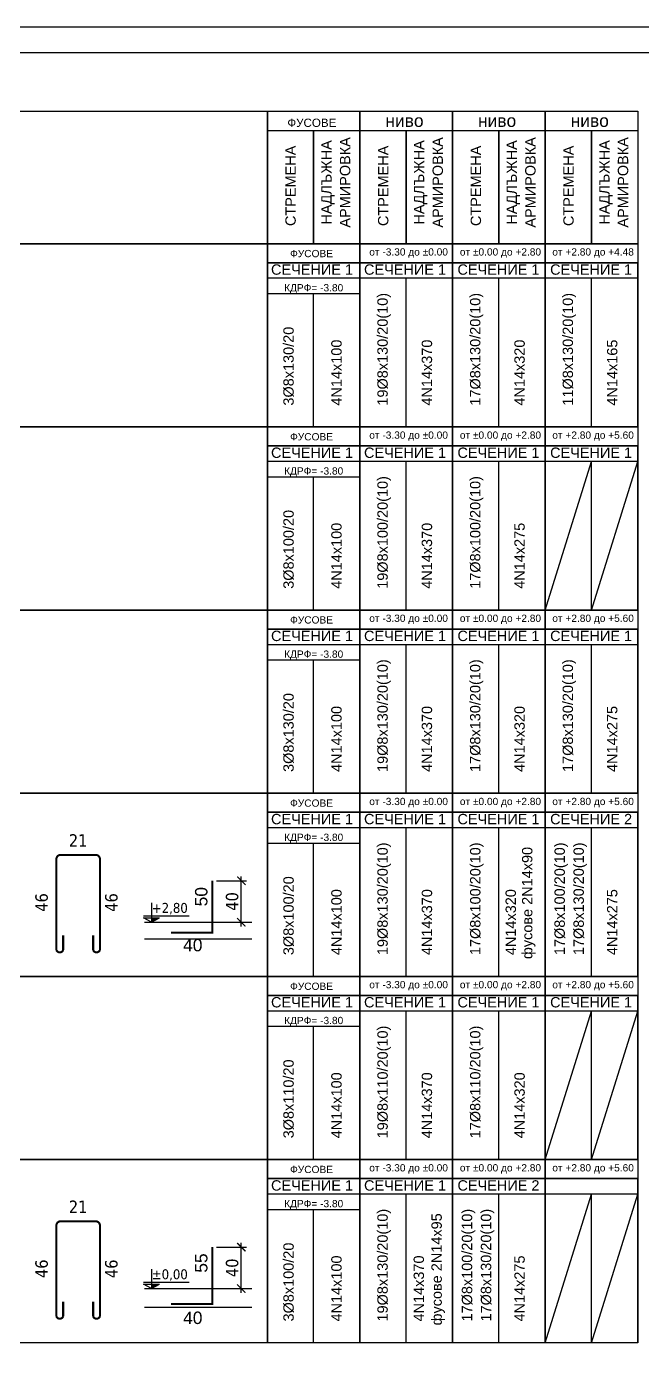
# Model space of a CAD drawing. Header units: millimetres. Extents: x 879 to 91735, y -13728 to 454.
# Drawn here: x 8800 to 9394, y -9394 to -8104 of the extents above; entities that cross this region are included whole.
import ezdxf
from ezdxf.enums import TextEntityAlignment as Align

# ---------------------------------------------------------------- set-up
doc = ezdxf.new("R2010")
doc.units = ezdxf.units.MM
for name, color, linetype in [('k_arm', 40, 'Continuous'), ('k_dim_arm', 54, 'Continuous'), ('k_nadpisi', 8, 'Continuous'), ('k_ramka', 3, 'Continuous'), ('k_sechenia', 3, 'Continuous')]:
    doc.layers.add(name, color=color, linetype=linetype)
doc.styles.add('ARIAL', font='ARIAL.TTF')
doc.styles.get("Standard").update_dxf_attribs({"font": 'TAHOMA.TTF'})
doc.dimstyles.new('k_', dxfattribs={"dimscale": 4, "dimtxt": 3, "dimasz": 2, "dimexe": 1.25, "dimexo": 1, "dimtad": 1, "dimdec": 1, "dimrnd": 0.5, "dimtxsty": 'Standard', "dimblk": 'ARCHTICK', "dimcen": 2.5, "dimdle": 1, "dimclrd": 8, "dimclre": 8, "dimclrt": 256, "dimadec": 1, "dimazin": 0, "dimtfac": 1, "dimtdec": 1, "dimtix": 1, "dimtmove": 0, "dimatfit": 3, "dimfxl": 0, "dimarcsym": 0})
doc.dimstyles.new('k_armx0.5', dxfattribs={"dimscale": 5, "dimtxt": 2.4, "dimasz": 1.125, "dimexe": 1.25, "dimexo": 1.2, "dimgap": 0.8, "dimtad": 1, "dimdec": 1, "dimlfac": 0.5, "dimrnd": 0.5, "dimtxsty": 'Standard', "dimblk": 'ARCHTICK', "dimcen": 2.5, "dimse1": 1, "dimse2": 1, "dimsd1": 1, "dimsd2": 1, "dimclrd": 9, "dimclre": 8, "dimclrt": 256, "dimadec": 1, "dimazin": 0, "dimtfac": 1, "dimtdec": 1, "dimtix": 1, "dimtofl": 0, "dimtmove": 2, "dimatfit": 3, "dimfxl": 0, "dimarcsym": 0})

# ---------------------------------------------------------------- blocks, each defined once
blk = doc.blocks.new('*D632')
at = {"layer": 'Defpoints', "color": 0}
for p in [(8870.5, -8899.2), (8828.5, -8913.2), (8870.5, -8913.2)]:
    blk.add_point(p, dxfattribs=at)
at = {"layer": 'k_dim_arm', "insert": (8849.5, -8889.1), "char_height": 12, "attachment_point": 5}
blk.add_mtext('21', dxfattribs=at)
blk = doc.blocks.new('_ARCHTICK')
at = {"color": 0, "linetype": 'ByBlock', "const_width": 0.15}
blk.add_lwpolyline([(-0.5, -0.5), (0.5, 0.5)], dxfattribs=at)
blk = doc.blocks.new('*D633')
at = {"layer": 'Defpoints', "color": 0}
for p in [(8866.5, -8903.1), (8891.9, -8903.1), (8870.5, -8994.8)]:
    blk.add_point(p, dxfattribs=at)
at = {"layer": 'k_dim_arm', "insert": (8881.6, -8949), "char_height": 12, "attachment_point": 5, "rotation": 90}
blk.add_mtext('46', dxfattribs=at)
blk = doc.blocks.new('*D634')
at = {"layer": 'Defpoints', "color": 0}
for p in [(8824.6, -8903.1), (8842.5, -8903.1), (8828.5, -8994.8)]:
    blk.add_point(p, dxfattribs=at)
at = {"layer": 'k_dim_arm', "insert": (8814.3, -8949), "char_height": 12, "attachment_point": 5, "rotation": 90}
blk.add_mtext('46', dxfattribs=at)
blk = doc.blocks.new('*D635')
at = {"layer": 'Defpoints', "color": 0}
for p in [(8978.9, -8928), (8978.9, -8978), (8978.9, -8978)]:
    blk.add_point(p, dxfattribs=at)
at = {"layer": 'k_dim_arm', "insert": (8968.3, -8943.4), "char_height": 12, "attachment_point": 5, "rotation": 90, "style": 'ARIAL'}
blk.add_mtext('50', dxfattribs=at)
blk = doc.blocks.new('*D636')
at = {"layer": 'Defpoints', "color": 0}
for p in [(8938.9, -8978), (8978.9, -8978), (8978.9, -8978)]:
    blk.add_point(p, dxfattribs=at)
at = {"layer": 'k_dim_arm', "insert": (8960.1, -8990.2), "char_height": 12, "attachment_point": 5, "style": 'ARIAL'}
blk.add_mtext('40', dxfattribs=at)
blk = doc.blocks.new('*D637')
at = {"layer": 'Defpoints', "color": 0}
for p in [(8978.9, -8928), (9006.9, -8928), (8978.9, -8968)]:
    blk.add_point(p, dxfattribs=at)
at = {"layer": 'k_dim_arm', "color": 8, "lineweight": -2}
for p, q in [((9006.9, -8972), (9006.9, -8924)), ((8982.9, -8928), (9011.9, -8928)), ((8982.9, -8968), (9011.9, -8968))]:
    blk.add_line(p, q, dxfattribs=at)
at = {"layer": 'k_dim_arm', "color": 8, "lineweight": -2, "xscale": 8, "yscale": 8, "zscale": 8}
for p, rotation in [((9006.9, -8928), 90), ((9006.9, -8968), 270)]:
    blk.add_blockref('_ARCHTICK', p, dxfattribs=dict(at, rotation=rotation))
at = {"layer": 'k_dim_arm', "insert": (8998.1, -8948), "char_height": 12, "attachment_point": 5, "rotation": 90}
blk.add_mtext('40', dxfattribs=at)
blk = doc.blocks.new('kota_v')
at = {"color": 0}
for p, q in [((0, 23.2), (0, 0)), ((-9.7, 7.5), (45.4, 7.5)), ((0, 0), (-9.7, 5.4)), ((-9.7, 5.4), (9.7, 5.4)), ((0, 0), (9.7, 5.4))]:
    blk.add_line(p, q, dxfattribs=at)
blk.add_solid([(0, 5.4), (9.7, 5.4), (0, 0)], dxfattribs=at)
blk.add_attdef('KOTA_V', (4.1, 11.2), '', height=12, dxfattribs=at)
blk = doc.blocks.new('*D653')
at = {"layer": 'Defpoints', "color": 0}
for p in [(8870.5, -9252.7), (8828.5, -9266.7), (8870.5, -9266.7)]:
    blk.add_point(p, dxfattribs=at)
at = {"layer": 'k_dim_arm', "insert": (8849.5, -9242.6), "char_height": 12, "attachment_point": 5}
blk.add_mtext('21', dxfattribs=at)
blk = doc.blocks.new('*D654')
at = {"layer": 'Defpoints', "color": 0}
for p in [(8866.5, -9256.6), (8891.9, -9256.6), (8870.5, -9348.3)]:
    blk.add_point(p, dxfattribs=at)
at = {"layer": 'k_dim_arm', "insert": (8881.6, -9302.5), "char_height": 12, "attachment_point": 5, "rotation": 90}
blk.add_mtext('46', dxfattribs=at)
blk = doc.blocks.new('*D655')
at = {"layer": 'Defpoints', "color": 0}
for p in [(8824.6, -9256.6), (8842.5, -9256.6), (8828.5, -9348.3)]:
    blk.add_point(p, dxfattribs=at)
at = {"layer": 'k_dim_arm', "insert": (8814.3, -9302.4), "char_height": 12, "attachment_point": 5, "rotation": 90}
blk.add_mtext('46', dxfattribs=at)
blk = doc.blocks.new('*D656')
at = {"layer": 'Defpoints', "color": 0}
for p in [(8978.9, -9281.5), (8978.9, -9336.5), (8978.9, -9336.5)]:
    blk.add_point(p, dxfattribs=at)
at = {"layer": 'k_dim_arm', "insert": (8968.3, -9296.9), "char_height": 12, "attachment_point": 5, "rotation": 90, "style": 'ARIAL'}
blk.add_mtext('55', dxfattribs=at)
blk = doc.blocks.new('*D657')
at = {"layer": 'Defpoints', "color": 0}
for p in [(8938.9, -9336.5), (8978.9, -9336.5), (8978.9, -9336.5)]:
    blk.add_point(p, dxfattribs=at)
at = {"layer": 'k_dim_arm', "insert": (8960.1, -9349.8), "char_height": 12, "attachment_point": 5, "style": 'ARIAL'}
blk.add_mtext('40', dxfattribs=at)
blk = doc.blocks.new('*D658')
at = {"layer": 'Defpoints', "color": 0}
for p in [(8978.9, -9281.5), (9006.9, -9281.5), (8978.9, -9321.5)]:
    blk.add_point(p, dxfattribs=at)
at = {"layer": 'k_dim_arm', "color": 8, "lineweight": -2}
for p, q in [((8982.9, -9281.5), (9011.9, -9281.5)), ((9006.9, -9325.5), (9006.9, -9277.5)), ((8982.9, -9321.5), (9011.9, -9321.5))]:
    blk.add_line(p, q, dxfattribs=at)
at = {"layer": 'k_dim_arm', "color": 8, "lineweight": -2, "xscale": 8, "yscale": 8, "zscale": 8}
for p, rotation in [((9006.9, -9281.5), 90), ((9006.9, -9321.5), 270)]:
    blk.add_blockref('_ARCHTICK', p, dxfattribs=dict(at, rotation=rotation))
at = {"layer": 'k_dim_arm', "insert": (8998.1, -9301.5), "char_height": 12, "attachment_point": 5, "rotation": 90}
blk.add_mtext('40', dxfattribs=at)

msp = doc.modelspace()

# ---------------------------------------------------------------- linework, layer by layer
at = {"layer": 'k_arm', "color": 2, "const_width": 2}
for points in [[(8870.508, -8994.809), (8870.508, -8907.105, 0.41419998), (8866.508, -8903.105), (8832.508, -8903.103, 0.41425273), (8828.508, -8907.104), (8828.508, -8994.809)], [(8828.508, -8994.809, 0.71167364), (8835.051, -8994.809, 0.03224206)], [(8870.508, -8994.809, -0.71167364), (8863.965, -8994.809, -0.03224206)], [(8870.508, -9348.303), (8870.508, -9260.598, 0.41419998), (8866.508, -9256.598), (8832.508, -9256.596, 0.41425273), (8828.508, -9260.597), (8828.508, -9348.303)], [(8828.508, -9348.303, 0.71167364), (8835.051, -9348.303, 0.03224206)], [(8870.508, -9348.303, -0.71167364), (8863.965, -9348.303, -0.03224206)]]:
    msp.add_lwpolyline(points, format="xyb", dxfattribs=at)
for points in [[(8938.916, -8977.982), (8978.916, -8977.982), (8978.916, -8927.982)], [(8835.051, -8994.809), (8835.051, -8980.809)], [(8863.965, -8994.809), (8863.965, -8980.809)], [(8938.916, -9336.475), (8978.916, -9336.475), (8978.916, -9281.475)], [(8835.051, -9348.303), (8835.051, -9334.303)], [(8863.965, -9348.303), (8863.965, -9334.303)]]:
    msp.add_lwpolyline(points, dxfattribs=at)
at = {"layer": 'k_dim_arm'}
for p, q in [((8913.452, -8967.982), (9016.914, -8967.982)), ((8913.452, -8983.982), (9016.914, -8983.982)), ((8913.452, -9321.475), (9016.914, -9321.475)), ((8913.452, -9339.475), (9016.914, -9339.475))]:
    msp.add_line(p, q, dxfattribs=at)
at = {"layer": 'k_nadpisi'}
for p, q in [((9032.013, -8185.492), (9121.385, -8185.492)), ((9121.385, -8185.492), (9210.758, -8185.492)), ((9210.758, -8185.492), (9300.13, -8185.492)), ((9300.13, -8185.492), (9389.502, -8185.492)), ((9032.013, -8204.227), (9076.699, -8204.227)), ((9076.699, -8204.227), (9121.385, -8204.227)), ((9076.699, -8204.227), (9076.699, -8314.114)), ((9076.699, -8313.378), (9076.699, -8204.227)), ((9121.385, -8204.227), (9166.071, -8204.227)), ((9166.071, -8204.227), (9166.071, -8313.378)), ((9166.071, -8204.227), (9210.758, -8204.227)), ((9166.071, -8313.378), (9166.071, -8204.227)), ((9210.758, -8204.227), (9255.444, -8204.227)), ((9255.444, -8204.227), (9255.444, -8313.378)), ((9255.444, -8204.227), (9300.13, -8204.227)), ((9255.444, -8313.378), (9255.444, -8204.227)), ((9300.13, -8204.227), (9344.816, -8204.227)), ((9344.816, -8204.227), (9344.816, -8313.378)), ((9344.816, -8204.227), (9389.502, -8204.227)), ((9344.816, -8313.378), (9344.816, -8204.227)), ((9389.502, -8346.721), (9032.013, -8346.721)), ((9166.071, -8490.125), (9166.071, -8346.721)), ((9255.444, -8490.125), (9255.444, -8346.721)), ((9344.816, -8490.125), (9344.816, -8346.721)), ((9121.385, -8361.721), (9032.013, -8361.721)), ((9076.699, -8490.125), (9076.699, -8361.721)), ((9389.502, -8523.467), (9032.013, -8523.467)), ((9166.071, -8666.872), (9166.071, -8523.467)), ((9255.444, -8666.872), (9255.444, -8523.467)), ((9300.13, -8666.872), (9344.816, -8523.467)), ((9344.816, -8666.872), (9344.816, -8523.467)), ((9344.816, -8666.872), (9389.502, -8523.467)), ((9121.385, -8538.467), (9032.013, -8538.467)), ((9076.699, -8666.872), (9076.699, -8538.467)), ((9389.502, -8700.214), (9032.013, -8700.214)), ((9166.071, -8843.618), (9166.071, -8700.214)), ((9255.444, -8843.618), (9255.444, -8700.214)), ((9344.816, -8843.618), (9344.816, -8700.214)), ((9121.385, -8715.214), (9032.013, -8715.214)), ((9076.699, -8843.618), (9076.699, -8715.214)), ((9389.502, -8876.96), (9032.013, -8876.96)), ((9166.071, -9020.365), (9166.071, -8876.96)), ((9255.444, -9020.365), (9255.444, -8876.96)), ((9344.816, -9020.365), (9344.816, -8876.96)), ((9121.385, -8891.96), (9032.013, -8891.96)), ((9076.699, -9020.365), (9076.699, -8891.96)), ((9389.502, -9053.707), (9032.013, -9053.707)), ((9166.071, -9197.111), (9166.071, -9053.707)), ((9255.444, -9197.111), (9255.444, -9053.707)), ((9300.13, -9197.111), (9344.816, -9053.707)), ((9344.816, -9197.111), (9344.816, -9053.707)), ((9344.816, -9197.111), (9389.502, -9053.707)), ((9121.385, -9068.707), (9032.013, -9068.707)), ((9076.699, -9197.111), (9076.699, -9068.707)), ((9389.502, -9230.454), (9032.013, -9230.454)), ((9166.071, -9373.858), (9166.071, -9230.454)), ((9255.444, -9373.858), (9255.444, -9230.454)), ((9300.13, -9373.858), (9344.816, -9230.454)), ((9344.816, -9373.858), (9344.816, -9230.454)), ((9344.816, -9373.858), (9389.502, -9230.454)), ((9121.385, -9245.454), (9032.013, -9245.454)), ((9076.699, -9373.858), (9076.699, -9245.454))]:
    msp.add_line(p, q, dxfattribs=at)
for points in [[(8295.459, -8185.492), (9032.013, -8185.492), (9032.013, -8313.378), (8295.459, -8313.378)], [(9121.385, -8313.378), (9032.013, -8313.378), (9032.013, -8185.492), (9121.385, -8185.492)], [(9210.758, -8313.378), (9121.385, -8313.378), (9121.385, -8185.492), (9210.758, -8185.492)], [(9300.13, -8313.378), (9210.758, -8313.378), (9210.758, -8185.492), (9300.13, -8185.492)], [(9389.502, -8313.378), (9300.13, -8313.378), (9300.13, -8185.492), (9389.502, -8185.492)], [(8295.459, -8313.378), (9032.013, -8313.378), (9032.013, -8490.125), (8295.459, -8490.125)], [(9032.013, -8313.378), (9121.385, -8313.378), (9121.385, -8331.721), (9032.013, -8331.721)], [(9121.385, -8313.378), (9210.758, -8313.378), (9210.758, -8331.721), (9121.385, -8331.721)], [(9210.758, -8313.378), (9300.13, -8313.378), (9300.13, -8331.721), (9210.758, -8331.721)], [(9300.13, -8313.378), (9389.502, -8313.378), (9389.502, -8331.721), (9300.13, -8331.721)], [(9032.013, -8331.721), (9121.385, -8331.721), (9121.385, -8490.125), (9032.013, -8490.125)], [(9121.385, -8331.721), (9210.758, -8331.721), (9210.758, -8490.125), (9121.385, -8490.125)], [(9210.758, -8331.721), (9300.13, -8331.721), (9300.13, -8490.125), (9210.758, -8490.125)], [(9300.13, -8331.721), (9389.502, -8331.721), (9389.502, -8490.125), (9300.13, -8490.125)], [(8295.459, -8490.125), (9032.013, -8490.125), (9032.013, -8666.872), (8295.459, -8666.872)], [(9032.013, -8490.125), (9121.385, -8490.125), (9121.385, -8508.467), (9032.013, -8508.467)], [(9121.385, -8490.125), (9210.758, -8490.125), (9210.758, -8508.467), (9121.385, -8508.467)], [(9210.758, -8490.125), (9300.13, -8490.125), (9300.13, -8508.467), (9210.758, -8508.467)], [(9300.13, -8490.125), (9389.502, -8490.125), (9389.502, -8508.467), (9300.13, -8508.467)], [(9032.013, -8508.467), (9121.385, -8508.467), (9121.385, -8666.872), (9032.013, -8666.872)], [(9121.385, -8508.467), (9210.758, -8508.467), (9210.758, -8666.872), (9121.385, -8666.872)], [(9210.758, -8508.467), (9300.13, -8508.467), (9300.13, -8666.872), (9210.758, -8666.872)], [(9300.13, -8508.467), (9389.502, -8508.467), (9389.502, -8666.872), (9300.13, -8666.872)], [(8295.459, -8666.872), (9032.013, -8666.872), (9032.013, -8843.618), (8295.459, -8843.618)], [(9032.013, -8666.872), (9121.385, -8666.872), (9121.385, -8685.214), (9032.013, -8685.214)], [(9121.385, -8666.872), (9210.758, -8666.872), (9210.758, -8685.214), (9121.385, -8685.214)], [(9210.758, -8666.872), (9300.13, -8666.872), (9300.13, -8685.214), (9210.758, -8685.214)], [(9300.13, -8666.872), (9389.502, -8666.872), (9389.502, -8685.214), (9300.13, -8685.214)], [(9032.013, -8685.214), (9121.385, -8685.214), (9121.385, -8843.618), (9032.013, -8843.618)], [(9121.385, -8685.214), (9210.758, -8685.214), (9210.758, -8843.618), (9121.385, -8843.618)], [(9210.758, -8685.214), (9300.13, -8685.214), (9300.13, -8843.618), (9210.758, -8843.618)], [(9300.13, -8685.214), (9389.502, -8685.214), (9389.502, -8843.618), (9300.13, -8843.618)], [(8295.459, -8843.618), (9032.013, -8843.618), (9032.013, -9020.365), (8295.459, -9020.365)], [(9032.013, -8843.618), (9121.385, -8843.618), (9121.385, -8861.96), (9032.013, -8861.96)], [(9121.385, -8843.618), (9210.758, -8843.618), (9210.758, -8861.96), (9121.385, -8861.96)], [(9210.758, -8843.618), (9300.13, -8843.618), (9300.13, -8861.96), (9210.758, -8861.96)], [(9300.13, -8843.618), (9389.502, -8843.618), (9389.502, -8861.96), (9300.13, -8861.96)], [(9032.013, -8861.96), (9121.385, -8861.96), (9121.385, -9020.365), (9032.013, -9020.365)], [(9121.385, -8861.96), (9210.758, -8861.96), (9210.758, -9020.365), (9121.385, -9020.365)], [(9210.758, -8861.96), (9300.13, -8861.96), (9300.13, -9020.365), (9210.758, -9020.365)], [(9300.13, -8861.96), (9389.502, -8861.96), (9389.502, -9020.365), (9300.13, -9020.365)], [(8295.459, -9020.365), (9032.013, -9020.365), (9032.013, -9197.111), (8295.459, -9197.111)], [(9032.013, -9020.365), (9121.385, -9020.365), (9121.385, -9038.707), (9032.013, -9038.707)], [(9121.385, -9020.365), (9210.758, -9020.365), (9210.758, -9038.707), (9121.385, -9038.707)], [(9210.758, -9020.365), (9300.13, -9020.365), (9300.13, -9038.707), (9210.758, -9038.707)], [(9300.13, -9020.365), (9389.502, -9020.365), (9389.502, -9038.707), (9300.13, -9038.707)], [(9032.013, -9038.707), (9121.385, -9038.707), (9121.385, -9197.111), (9032.013, -9197.111)], [(9121.385, -9038.707), (9210.758, -9038.707), (9210.758, -9197.111), (9121.385, -9197.111)], [(9210.758, -9038.707), (9300.13, -9038.707), (9300.13, -9197.111), (9210.758, -9197.111)], [(9300.13, -9038.707), (9389.502, -9038.707), (9389.502, -9197.111), (9300.13, -9197.111)], [(8295.459, -9197.111), (9032.013, -9197.111), (9032.013, -9373.858), (8295.459, -9373.858)], [(9032.013, -9197.111), (9121.385, -9197.111), (9121.385, -9215.454), (9032.013, -9215.454)], [(9121.385, -9197.111), (9210.758, -9197.111), (9210.758, -9215.454), (9121.385, -9215.454)], [(9210.758, -9197.111), (9300.13, -9197.111), (9300.13, -9215.454), (9210.758, -9215.454)], [(9300.13, -9197.111), (9389.502, -9197.111), (9389.502, -9215.454), (9300.13, -9215.454)], [(9032.013, -9215.454), (9121.385, -9215.454), (9121.385, -9373.858), (9032.013, -9373.858)], [(9121.385, -9215.454), (9210.758, -9215.454), (9210.758, -9373.858), (9121.385, -9373.858)], [(9210.758, -9215.454), (9300.13, -9215.454), (9300.13, -9373.858), (9210.758, -9373.858)], [(9300.13, -9215.454), (9389.502, -9215.454), (9389.502, -9373.858), (9300.13, -9373.858)]]:
    msp.add_lwpolyline(points, close=True, dxfattribs=at)
for points in [[(9121.385, -8346.188), (9121.385, -8490.125), (9032.013, -8490.125), (9032.013, -8313.378)], [(9300.13, -8490.125), (9300.13, -8331.721)], [(9300.13, -8490.125), (9300.13, -8331.721)], [(9389.502, -8490.125), (9389.502, -8331.721)], [(9389.502, -8490.125), (9389.502, -8331.721)], [(9121.385, -8522.935), (9121.385, -8666.872), (9032.013, -8666.872), (9032.013, -8490.125)], [(9300.13, -8666.872), (9300.13, -8508.467)], [(9300.13, -8666.872), (9300.13, -8508.467)], [(9389.502, -8666.872), (9389.502, -8508.467)], [(9389.502, -8666.872), (9389.502, -8508.467)], [(9121.385, -8699.681), (9121.385, -8843.618), (9032.013, -8843.618), (9032.013, -8666.872)], [(9300.13, -8843.618), (9300.13, -8685.214)], [(9300.13, -8843.618), (9300.13, -8685.214)], [(9389.502, -8843.618), (9389.502, -8685.214)], [(9389.502, -8843.618), (9389.502, -8685.214)], [(9121.385, -8876.428), (9121.385, -9020.365), (9032.013, -9020.365), (9032.013, -8843.618)], [(9300.13, -9020.365), (9300.13, -8861.96)], [(9300.13, -9020.365), (9300.13, -8861.96)], [(9389.502, -9020.365), (9389.502, -8861.96)], [(9389.502, -9020.365), (9389.502, -8861.96)], [(9121.385, -9053.174), (9121.385, -9197.111), (9032.013, -9197.111), (9032.013, -9020.365)], [(9300.13, -9197.111), (9300.13, -9038.707)], [(9300.13, -9197.111), (9300.13, -9038.707)], [(9389.502, -9197.111), (9389.502, -9038.707)], [(9389.502, -9197.111), (9389.502, -9038.707)], [(9121.385, -9229.921), (9121.385, -9373.858), (9032.013, -9373.858), (9032.013, -9197.111)], [(9300.13, -9373.858), (9300.13, -9215.454)], [(9300.13, -9373.858), (9300.13, -9215.454)], [(9389.502, -9373.858), (9389.502, -9215.454)], [(9389.502, -9373.858), (9389.502, -9215.454)]]:
    msp.add_lwpolyline(points, dxfattribs=at)
at = {"layer": 'k_ramka', "color": 3}
for points in [[(7950.617, -8103.968), (10561.916, -8103.968), (10561.916, -10077.325), (7950.617, -10077.325)], [(8050.617, -8128.968), (10536.916, -8128.968), (10536.916, -10052.325), (8050.617, -10052.325)]]:
    msp.add_lwpolyline(points, close=True, dxfattribs=at)

# ---------------------------------------------------------------- block references
at = {"layer": 'k_sechenia', "color": 9}
ref = msp.add_blockref('kota_v', (8920.185, -8967.982), dxfattribs=dict(at, xscale=0.7999999821186066, yscale=0.7999999970197678, zscale=0.8))
ref.add_attrib('KOTA_V', '+2,80', (8920.574, -8959.011), dxfattribs={"layer": '0', "color": 0, "height": 9.6})
ref = msp.add_blockref('kota_v', (8920.185, -9321.475), dxfattribs=dict(at, xscale=0.7999999821186066, yscale=0.7999999970197678, zscale=0.8))
ref.add_attrib('KOTA_V', '%%P0,00', (8920.574, -9312.504), dxfattribs={"layer": '0', "color": 0, "height": 9.6})

# ---------------------------------------------------------------- texts
at = {"layer": 'k_nadpisi', "style": 'ARIAL'}
for s, height, p in [('ФУСОВЕ', 8, (9074.943, -8200.631)), ('ниво', 12, (9164.316, -8200.631)), ('ниво', 12, (9253.688, -8200.631)), ('ниво', 12, (9343.061, -8200.631)), (' от -3.30 до %%P0.00', 7, (9166.956, -8324.757)), (' от %%P0.00 до +2.80', 7, (9255.545, -8324.757)), (' от +2.80 до +4.48', 7, (9344.917, -8324.757)), ('ФУСОВЕ', 7, (9074.658, -8326.329)), ('СЕЧЕНИЕ 1', 10, (9075.123, -8343.251)), ('СЕЧЕНИЕ 1', 10, (9164.838, -8343.251)), ('СЕЧЕНИЕ 1', 10, (9254.978, -8343.251)), ('СЕЧЕНИЕ 1', 10, (9344.351, -8343.251)), ('ФУСОВЕ', 7, (9074.658, -8503.076)), (' от -3.30 до %%P0.00', 7, (9166.956, -8501.504)), (' от %%P0.00 до +2.80', 7, (9255.545, -8501.504)), (' от +2.80 до +5.60', 7, (9344.917, -8501.504)), ('СЕЧЕНИЕ 1', 10, (9075.123, -8519.998)), ('СЕЧЕНИЕ 1', 10, (9164.838, -8519.998)), ('СЕЧЕНИЕ 1', 10, (9254.978, -8519.998)), ('СЕЧЕНИЕ 1', 10, (9344.351, -8519.998)), ('ФУСОВЕ', 7, (9074.658, -8679.823)), (' от -3.30 до %%P0.00', 7, (9166.956, -8678.25)), (' от %%P0.00 до +2.80', 7, (9255.545, -8678.25)), (' от +2.80 до +5.60', 7, (9344.917, -8678.25)), ('СЕЧЕНИЕ 1', 10, (9075.123, -8696.744)), ('СЕЧЕНИЕ 1', 10, (9164.838, -8696.744)), ('СЕЧЕНИЕ 1', 10, (9254.978, -8696.744)), ('СЕЧЕНИЕ 1', 10, (9344.351, -8696.744)), ('ФУСОВЕ', 7, (9074.658, -8856.569)), (' от -3.30 до %%P0.00', 7, (9166.956, -8854.997)), (' от %%P0.00 до +2.80', 7, (9255.545, -8854.997)), (' от +2.80 до +5.60', 7, (9344.917, -8854.997)), ('СЕЧЕНИЕ 1', 10, (9075.123, -8873.491)), ('СЕЧЕНИЕ 1', 10, (9164.838, -8873.491)), ('СЕЧЕНИЕ 1', 10, (9254.978, -8873.491)), ('СЕЧЕНИЕ 2', 10, (9344.351, -8873.491)), ('ФУСОВЕ', 7, (9074.658, -9033.316)), (' от -3.30 до %%P0.00', 7, (9166.956, -9031.744)), (' от %%P0.00 до +2.80', 7, (9255.545, -9031.744)), (' от +2.80 до +5.60', 7, (9344.917, -9031.744)), ('СЕЧЕНИЕ 1', 10, (9075.123, -9050.238)), ('СЕЧЕНИЕ 1', 10, (9164.838, -9050.238)), ('СЕЧЕНИЕ 1', 10, (9254.978, -9050.238)), ('СЕЧЕНИЕ 1', 10, (9344.351, -9050.238)), ('ФУСОВЕ', 7, (9074.658, -9210.062)), (' от -3.30 до %%P0.00', 7, (9166.956, -9208.49)), (' от %%P0.00 до +2.80', 7, (9255.545, -9208.49)), (' от +2.80 до +5.60', 7, (9344.917, -9208.49)), ('СЕЧЕНИЕ 1', 10, (9075.123, -9226.984)), ('СЕЧЕНИЕ 1', 10, (9164.838, -9226.984)), ('СЕЧЕНИЕ 2', 10, (9254.978, -9226.984))]:
    msp.add_text(s, height=height, dxfattribs=at).set_placement(p, align=Align.CENTER)
for s, p in [('НАДЛЪЖНА', (9094.018, -8254.188)), ('АРМИРОВКА', (9112.018, -8254.188)), ('НАДЛЪЖНА', (9183.391, -8254.188)), ('АРМИРОВКА', (9201.391, -8254.188)), ('НАДЛЪЖНА', (9272.763, -8254.188)), ('АРМИРОВКА', (9290.763, -8254.188)), ('НАДЛЪЖНА', (9362.136, -8254.188)), ('АРМИРОВКА', (9380.136, -8254.188)), ('СТРЕМЕНА', (9059.422, -8257.488)), ('СТРЕМЕНА', (9148.794, -8257.488)), ('СТРЕМЕНА', (9238.166, -8257.488)), ('СТРЕМЕНА', (9327.539, -8257.488)), ('19%%C8x130/20(10)', (9148.155, -8415.188)), ('17%%C8x130/20(10)', (9237.527, -8415.188)), ('11%%C8x130/20(10)', (9326.9, -8415.188)), ('3%%C8x130/20', (9057.456, -8431.494)), ('4N14x100', (9103.678, -8437.709)), ('4N14x370', (9190.958, -8437.709)), ('4N14x320', (9280.33, -8437.709)), ('4N14x165', (9369.703, -8437.709)), ('19%%C8x100/20(10)', (9148.155, -8591.935)), ('17%%C8x100/20(10)', (9237.527, -8591.935)), ('3%%C8x100/20', (9057.456, -8608.241)), ('4N14x100', (9103.678, -8614.455)), ('4N14x370', (9190.958, -8614.455)), ('4N14x275', (9280.33, -8614.455)), ('19%%C8x130/20(10)', (9148.155, -8768.681)), ('17%%C8x130/20(10)', (9237.527, -8768.681)), ('17%%C8x130/20(10)', (9326.9, -8768.681)), ('3%%C8x130/20', (9057.456, -8784.988)), ('4N14x100', (9103.678, -8791.202)), ('4N14x370', (9190.958, -8791.202)), ('4N14x320', (9280.33, -8791.202)), ('4N14x275', (9369.703, -8791.202)), ('19%%C8x130/20(10)', (9148.155, -8945.428)), ('17%%C8x100/20(10)', (9237.587, -8945.428)), ('фусове 2N14x90', (9287.697, -8949.483)), ('17%%C8x100/20(10)', (9319.011, -8945.428)), ('17%%C8x130/20(10)', (9337.347, -8945.428)), ('3%%C8x100/20', (9057.456, -8961.734)), ('4N14x100', (9103.678, -8967.948)), ('4N14x370', (9190.958, -8967.948)), ('4N14x320', (9271.823, -8967.948)), ('4N14x275', (9369.703, -8967.948)), ('19%%C8x110/20(10)', (9148.155, -9122.174)), ('17%%C8x110/20(10)', (9237.527, -9122.174)), ('3%%C8x110/20', (9057.456, -9138.481)), ('4N14x100', (9103.678, -9144.695)), ('4N14x370', (9190.958, -9144.695)), ('4N14x320', (9280.33, -9144.695)), ('19%%C8x130/20(10)', (9148.155, -9298.921)), ('17%%C8x100/20(10)', (9229.639, -9298.921)), ('17%%C8x130/20(10)', (9247.974, -9298.921)), ('фусове 2N14x95', (9200.311, -9302.976)), ('3%%C8x100/20', (9057.456, -9315.227)), ('4N14x100', (9103.678, -9321.441)), ('4N14x370', (9183.111, -9321.441)), ('4N14x275', (9280.33, -9321.441))]:
    msp.add_text(s, height=10, rotation=90, dxfattribs=at).set_placement(p, align=Align.CENTER)
for p in [(9076.736, -8355.847), (9076.736, -8532.593), (9076.736, -8709.34), (9076.736, -8886.086), (9076.736, -9062.833), (9076.736, -9239.58)]:
    msp.add_text('КДРФ= -3.80', height=7, dxfattribs=at).set_placement(p, align=Align.MIDDLE_CENTER)

# ---------------------------------------------------------------- dimensions: what is measured, and where the dimension line sits
at = {"layer": 'k_dim_arm'}
for base, p1, p2, angle, dimstyle, picture, middle in [((8870.508, -8899.192), (8828.508, -8913.208), (8870.508, -8913.208), 180, 'k_armx0.5', '*D632', (8849.508, -8889.067)), ((8824.558, -8903.104), (8828.508, -8994.809), (8842.489, -8903.104), 90, 'k_armx0.5', '*D634', (8814.32, -8948.957)), ((8891.884, -8903.105), (8870.508, -8994.809), (8866.508, -8903.105), 90, 'k_armx0.5', '*D633', (8881.646, -8948.957)), ((9006.865, -8927.982), (8978.916, -8967.982), (8978.916, -8927.982), 90, 'k_', '*D637', (8998.119, -8947.982)), ((8870.508, -9252.685), (8828.508, -9266.701), (8870.508, -9266.701), 180, 'k_armx0.5', '*D653', (8849.508, -9242.56)), ((8824.558, -9256.597), (8828.508, -9348.303), (8842.489, -9256.597), 90, 'k_armx0.5', '*D655', (8814.32, -9302.45)), ((8891.884, -9256.598), (8870.508, -9348.303), (8866.508, -9256.598), 90, 'k_armx0.5', '*D654', (8881.646, -9302.45)), ((9006.865, -9281.475), (8978.916, -9321.475), (8978.916, -9281.475), 90, 'k_', '*D658', (8998.119, -9301.475))]:
    dim = msp.add_linear_dim(base=base, p1=p1, p2=p2, angle=angle, dimstyle=dimstyle, dxfattribs=at)
    dim.commit()
    dim.dimension.update_dxf_attribs({"geometry": picture, "text_midpoint": middle})
for base, p1, p2, picture, middle in [((8978.916, -8977.982), (8978.916, -8927.982), (8978.916, -8977.982), '*D635', (8968.294, -8943.421)), ((8978.916, -9336.475), (8978.916, -9281.475), (8978.916, -9336.475), '*D656', (8968.294, -9296.914))]:
    dim = msp.add_linear_dim(base=base, p1=p1, p2=p2, angle=90, dimstyle='k_armx0.5', override={"dimlfac": 1, "dimtxsty": 'ARIAL'}, dxfattribs=at)
    dim.commit()
    dim.dimension.update_dxf_attribs({"geometry": picture, "text_midpoint": middle, "dimtype": 160})
for base, p1, p2, picture, middle in [((8978.916, -8977.982), (8938.916, -8977.982), (8978.916, -8977.982), '*D636', (8960.1, -8990.222)), ((8978.916, -9336.475), (8938.916, -9336.475), (8978.916, -9336.475), '*D657', (8960.1, -9349.771))]:
    dim = msp.add_linear_dim(base=base, p1=p1, p2=p2, dimstyle='k_armx0.5', override={"dimlfac": 1, "dimtxsty": 'ARIAL'}, dxfattribs=at)
    dim.commit()
    dim.dimension.update_dxf_attribs({"geometry": picture, "text_midpoint": middle, "dimtype": 160})

doc.saveas('drawing.dxf')
